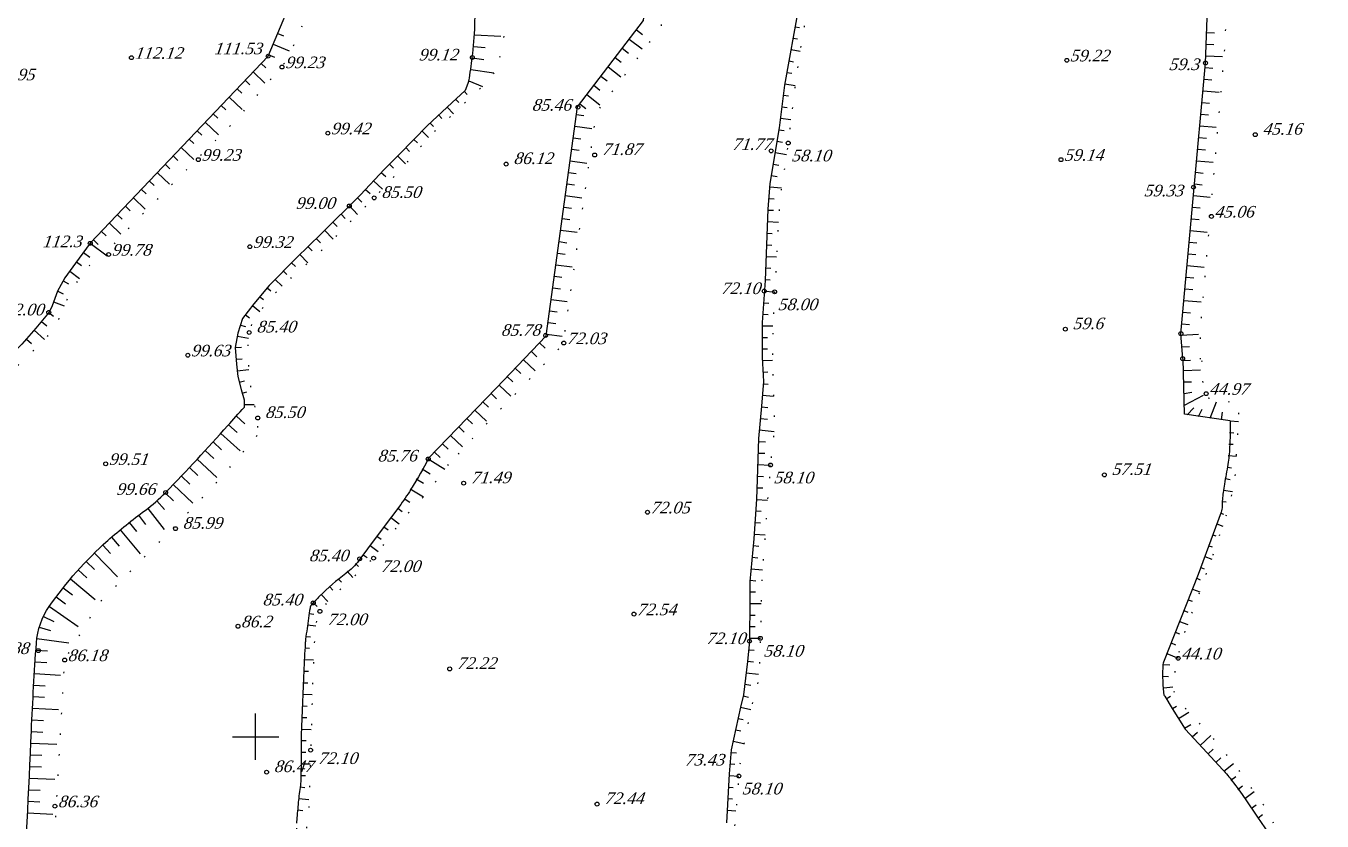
# Model space of a CAD drawing. Header units: millimetres. Extents: x 1400 to 4853, y -623 to 1865.
# Drawn here: x 2822.5 to 2923.2, y 1606.8 to 1668.5 of the extents above; entities that cross this region are included whole.
import ezdxf

# ---------------------------------------------------------------- set-up
doc = ezdxf.new("R2010")
doc.units = ezdxf.units.MM
doc.linetypes.add('ADOT1', pattern=[1.6, 0.1, -1.5])
for name, color, linetype in [('01_Горизонт_44', 7, 'Continuous'), ('01_Горизонт_58', 7, 'Continuous'), ('01_Горизонт_72', 7, 'Continuous'), ('01_Горизонт_86', 7, 'Continuous'), ('02_Горизонт_100', 7, 'Continuous'), ('02_Горизонт_112', 7, 'Continuous'), ('кресты', 7, 'Continuous')]:
    doc.layers.add(name, color=color, linetype=linetype)
doc.styles.add('universw', font='timesi.ttf', dxfattribs={"oblique": 10})

msp = doc.modelspace()

# ---------------------------------------------------------------- linework, layer by layer
at = {"layer": '01_Горизонт_44', "color": 0, "linetype": 'Continuous'}
for p, q in [((2914.2584, 1667.9941), (2914.858, 1667.9721)), ((2914.225, 1667.087), (2914.8246, 1667.0649)), ((2914.1916, 1666.1799), (2915.476, 1666.1326)), ((2914.1392, 1665.2739), (2914.7367, 1665.2195)), ((2914.0568, 1664.3699), (2914.6544, 1664.3155)), ((2913.9745, 1663.4659), (2915.2366, 1663.351)), ((2913.8099, 1661.6579), (2914.4074, 1661.6035)), ((2913.8922, 1662.5619), (2914.4897, 1662.5075)), ((2913.7276, 1660.7539), (2915.0001, 1660.638)), ((2913.6452, 1659.8498), (2914.2428, 1659.7954)), ((2913.5629, 1658.9458), (2914.1604, 1658.8914)), ((2913.4806, 1658.0418), (2914.7636, 1657.925)), ((2913.3983, 1657.1378), (2913.9958, 1657.0834)), ((2913.3159, 1656.2338), (2913.9135, 1656.1794)), ((2913.2336, 1655.3298), (2914.5272, 1655.212)), ((2913.069, 1653.5217), (2913.6665, 1653.4673)), ((2913.1513, 1654.4257), (2913.7488, 1654.3713)), ((2912.9866, 1652.6177), (2914.2907, 1652.499)), ((2912.9043, 1651.7137), (2913.5018, 1651.6593)), ((2912.822, 1650.8097), (2913.4195, 1650.7553)), ((2912.7397, 1649.9057), (2914.0543, 1649.786)), ((2912.6573, 1649.0017), (2913.2549, 1648.9472)), ((2912.575, 1648.0976), (2913.1725, 1648.0432)), ((2912.4927, 1647.1936), (2913.8178, 1647.073)), ((2912.4104, 1646.2896), (2913.0079, 1646.2352)), ((2912.2666, 1644.4814), (2913.6247, 1644.5802)), ((2912.328, 1645.3856), (2912.9256, 1645.3312)), ((2912.3324, 1643.576), (2912.9242, 1643.6191)), ((2912.4473, 1641.7607), (2913.7794, 1641.7981)), ((2912.4726, 1640.8595), (2913.0723, 1640.8764)), ((2912.4978, 1639.9583), (2913.0947, 1640.0787)), ((2912.5231, 1639.0571), (2914.0023, 1639.8221)), ((2912.7326, 1638.3199), (2913.2704, 1638.8482)), ((2913.6248, 1638.1906), (2913.9032, 1638.7565)), ((2914.5171, 1638.0613), (2915.0197, 1639.319)), ((2915.4093, 1637.932), (2915.4954, 1638.5258))]:
    msp.add_line(p, q, dxfattribs=at)
at = {"layer": '01_Горизонт_44', "linetype": 'Continuous'}
for p, q in [((2916.0851, 1637.834), (2916.719, 1637.7994)), ((2915.9378, 1635.1381), (2916.5776, 1635.1031)), ((2915.5664, 1632.4669), (2916.2643, 1632.3499)), ((2915.0491, 1629.8371), (2915.5021, 1629.6701)), ((2914.1152, 1627.3037), (2914.6486, 1627.1071)), ((2913.1528, 1624.7813), (2913.7323, 1624.551)), ((2912.1556, 1622.2722), (2912.7887, 1622.0206)), ((2911.1584, 1619.7631), (2912.0444, 1619.4109)), ((2910.9207, 1617.1186), (2911.6248, 1617.1976)), ((2912.0698, 1614.73), (2912.872, 1615.2293)), ((2913.7559, 1612.6358), (2914.5892, 1613.4082)), ((2915.5833, 1610.6488), (2916.3515, 1611.2417)), ((2917.2331, 1608.5115), (2917.9382, 1609.0557))]:
    msp.add_line(p, q, dxfattribs=at)
at = {"layer": '01_Горизонт_44', "color": 250, "linetype": 'Continuous'}
for p, q in [((2916.036, 1636.9354), (2916.3619, 1636.9176)), ((2915.9869, 1636.0367), (2916.311, 1636.019)), ((2915.864, 1634.2421), (2916.1898, 1634.1875)), ((2915.7152, 1633.3545), (2916.0776, 1633.2938)), ((2915.4665, 1631.5728), (2915.782, 1631.5424)), ((2915.3604, 1630.6815), (2915.5723, 1630.6034)), ((2914.7378, 1628.9926), (2914.9789, 1628.9037)), ((2914.4265, 1628.1482), (2914.6823, 1628.0539)), ((2913.8039, 1626.4593), (2914.0756, 1626.3591)), ((2913.4852, 1625.6176), (2913.7631, 1625.5072)), ((2912.8204, 1623.9449), (2913.1191, 1623.8262)), ((2912.488, 1623.1085), (2912.7956, 1622.9863)), ((2911.8232, 1621.4358), (2912.1487, 1621.3064)), ((2911.4908, 1620.5994), (2911.8493, 1620.457)), ((2910.8903, 1618.9128), (2911.4064, 1618.8875)), ((2910.8463, 1618.0138), (2911.2853, 1617.9923)), ((2911.1186, 1616.2581), (2911.453, 1616.4663)), ((2911.5942, 1615.494), (2911.9209, 1615.6974)), ((2912.5453, 1613.9659), (2913.0236, 1614.2635)), ((2913.1441, 1613.2958), (2913.5579, 1613.6794)), ((2914.3677, 1611.9757), (2914.7656, 1612.3445)), ((2914.9795, 1611.3156), (2915.3548, 1611.6635)), ((2916.1332, 1609.9363), (2916.5138, 1610.2301)), ((2916.6832, 1609.2239), (2917.0497, 1609.5068)), ((2917.7405, 1607.7682), (2918.1157, 1608.0232)), ((2918.2464, 1607.0238), (2918.6075, 1607.2693))]:
    msp.add_line(p, q, dxfattribs=at)
at = {"layer": '01_Горизонт_44', "color": 0, "linetype": 'ADOT1', "flags": 128}
for points in [[(2913.7756, 1642.6187), (2913.7756, 1644.8748), (2915.6818, 1666.8549), (2916.7462, 1693.4607), (2917.1086, 1703.1238)], [(2946.6962, 1633.9997), (2947.6251, 1633.5944), (2949.2001, 1633.2319), (2951.0702, 1632.9705), (2954.3679, 1632.6232), (2956.5296, 1632.4685), (2959.2516, 1632.2738), (2960.1991, 1632.1504), (2962.1779, 1631.9706), (2966.723, 1631.8436), (2969.822, 1631.741), (2974.6063, 1631.5161), (2980.3715, 1631.152), (2981.44, 1631.1649), (2982.42, 1631.1767), (2983.2227, 1631.0865), (2985.2796, 1630.7917), (2989.1788, 1630.4364), (2991.8337, 1630.2539), (2993.8961, 1630.1589), (2995.7199, 1630.075), (2998.4317, 1629.7875), (3001.5275, 1629.2646), (3002.0253, 1629.176), (3002.0935, 1628.7944), (3002.026, 1627.9409), (3001.4864, 1625.2988), (3000.3321, 1618.9727), (2998.8607, 1609.1854), (2997.889, 1603.3315), (2997.39, 1599.4843), (2997.0083, 1597.3277), (2996.7566, 1596.7109), (2996.4723, 1596.3376), (2995.8308, 1596.1428), (2994.3614, 1595.9646), (2985.0246, 1595.7288), (2976.5563, 1595.6521), (2974.1496, 1595.568), (2972.2303, 1595.3615), (2970.1979, 1594.1312), (2968.6317, 1593.0678), (2967.484, 1592.3987), (2965.5041, 1592.3702), (2962.8521, 1592.5567), (2959.3266, 1592.6687), (2956.8779, 1592.9394), (2954.0391, 1593.1019), (2949.2049, 1593.017), (2945.9632, 1593.017), (2941.3679, 1593.249), (2937.4557, 1593.7815), (2933.554, 1594.1366), (2927.2144, 1594.8205), (2925.1518, 1595.0883), (2924.7192, 1595.3241), (2924.4664, 1596.1283), (2924.0723, 1597.382), (2923.4945, 1598.8392), (2922.4772, 1600.9622), (2921.4942, 1603.0138), (2919.9623, 1605.6444), (2918.7761, 1607.8772), (2916.6222, 1610.9065), (2914.6804, 1613.3115), (2913.2813, 1614.7951), (2912.2956, 1615.8405), (2911.8936, 1616.3445), (2911.6232, 1617.1844), (2911.7099, 1617.9063), (2912.0433, 1619.4047), (2912.2595, 1620.6012), (2913.9079, 1625.0221), (2914.7643, 1627.4328), (2916.0792, 1631.4203), (2916.4666, 1633.3667), (2916.6821, 1636.7366), (2916.7348, 1638.253), (2916.8244, 1639.1556), (2914.035, 1639.652), (2913.8198, 1643.9544)]]:
    msp.add_lwpolyline(points, dxfattribs=at)
at = {"layer": '01_Горизонт_44', "color": 0, "linetype": 'Continuous', "flags": 128}
for points in [[(2912.3983, 1642.6707), (2912.2573, 1644.6087), (2914.1713, 1665.6267), (2915.0269, 1688.8902), (2915.4661, 1697.1256), (2915.7389, 1702.4561)], [(2916.0851, 1637.834), (2912.543, 1638.3473), (2912.422, 1642.662)]]:
    msp.add_lwpolyline(points, dxfattribs=at)
at = {"layer": '01_Горизонт_44', "color": 7, "flags": 128}
msp.add_lwpolyline([(2912.4684, 1642.5224), (2912.9941, 1642.5605)], dxfattribs=at)
at = {"layer": '01_Горизонт_44', "linetype": 'Continuous', "flags": 128}
msp.add_lwpolyline([(2916.0851, 1637.834, -0.01683944), (2916.0418, 1635.763, -0.02667102), (2915.9009, 1634.4622, -0.00410151), (2915.6384, 1632.9279, 0.00967433), (2915.5344, 1632.2761, 0.0369773), (2915.4639, 1631.1937, -0.09076903), (2915.3877, 1630.7554), (2914.7643, 1629.0644), (2913.6008, 1625.9085), (2911.7256, 1621.1901), (2910.9001, 1619.1131, 0.08253108), (2910.8559, 1618.9091, 0.01618984), (2910.8384, 1617.8521, 0.02398087), (2910.9123, 1616.6948, 0.1117069), (2910.9949, 1616.4569), (2911.5841, 1615.5102), (2912.5909, 1613.8927), (2913.959, 1612.4166), (2915.5121, 1610.741, -0.0225243), (2916.2509, 1609.8682, -0.01510806), (2917.251, 1608.4883), (2918.211, 1607.0759), (2919.3482, 1605.4027, -0.02174736)], format="xyb", dxfattribs=at)
at = {"layer": '01_Горизонт_44', "color": 7, "linetype": 'Continuous'}
for centre in [(2914.1713, 1665.6267), (2918.0323, 1660.0617), (2913.2335, 1655.9889), (2914.627, 1653.7151), (2912.2573, 1644.6087), (2912.3983, 1642.6707), (2914.2199, 1639.9512), (2912.0433, 1619.4047)]:
    msp.add_circle(centre, 0.15, dxfattribs=at)
at = {"layer": '01_Горизонт_58', "color": 250, "linetype": 'Continuous'}
for p, q in [((2882.2912, 1668.4416), (2882.6291, 1668.3804)), ((2882.1308, 1667.556), (2882.4733, 1667.494)), ((2881.8101, 1665.7848), (2882.1667, 1665.7203)), ((2881.6498, 1664.8992), (2882.0266, 1664.831)), ((2881.3691, 1663.1218), (2881.7692, 1663.0703)), ((2881.2542, 1662.2292), (2881.6588, 1662.1771)), ((2880.8726, 1659.5567), (2881.3113, 1659.4844)), ((2881.0191, 1660.4447), (2881.4363, 1660.3759)), ((2880.5797, 1657.7807), (2881.0293, 1657.7066)), ((2880.4333, 1656.8927), (2880.8883, 1656.8177)), ((2880.2341, 1655.1051), (2880.664, 1655.0699)), ((2880.1638, 1654.2079), (2880.6027, 1654.1904)), ((2880.0557, 1651.5101), (2880.4712, 1651.4935)), ((2880.0918, 1652.4094), (2880.5132, 1652.3925)), ((2879.9837, 1649.7115), (2880.3871, 1649.6954)), ((2879.9477, 1648.8123), (2880.3451, 1648.7963)), ((2879.823, 1647.0166), (2880.2341, 1646.9876)), ((2879.7595, 1646.1189), (2880.1783, 1646.0893)), ((2879.7227, 1644.3205), (2880.1358, 1644.3232)), ((2879.7286, 1643.4205), (2880.1332, 1643.4231)), ((2879.7845, 1641.6217), (2880.164, 1641.6389)), ((2879.8037, 1640.7229), (2880.1911, 1640.695)), ((2879.6733, 1638.9276), (2880.1584, 1638.879)), ((2879.5836, 1638.0321), (2880.128, 1637.9775)), ((2879.4196, 1636.2401), (2879.9857, 1636.2231)), ((2879.3927, 1635.3405), (2879.9217, 1635.3246)), ((2879.3387, 1633.5413), (2879.8181, 1633.5269)), ((2879.3117, 1632.6417), (2879.7663, 1632.6281)), ((2879.2216, 1630.8443), (2879.6496, 1630.8147)), ((2879.1595, 1629.9464), (2879.5861, 1629.9169)), ((2879.0247, 1628.1516), (2879.4533, 1628.1134)), ((2878.9449, 1627.2551), (2879.381, 1627.2163)), ((2878.7853, 1625.4622), (2879.2363, 1625.4221)), ((2878.7685, 1624.5626), (2879.2074, 1624.5577)), ((2878.7528, 1622.7627), (2879.1919, 1622.7594)), ((2878.7462, 1621.8627), (2879.1816, 1621.8595)), ((2878.6773, 1620.0655), (2879.1125, 1620.026)), ((2878.5961, 1619.1691), (2879.0552, 1619.1275)), ((2878.3794, 1617.3822), (2878.8537, 1617.3245)), ((2878.2602, 1616.4907), (2878.6567, 1616.3923)), ((2877.8491, 1614.7385), (2878.2546, 1614.6491)), ((2877.6553, 1613.8596), (2878.07, 1613.7681)), ((2877.2965, 1612.0976), (2877.7275, 1612.0651)), ((2877.2288, 1611.2001), (2877.6071, 1611.1716)), ((2877.1102, 1609.4041), (2877.4721, 1609.3827)), ((2877.057, 1608.5057), (2877.4074, 1608.4849))]:
    msp.add_line(p, q, dxfattribs=at)
at = {"layer": '01_Горизонт_58', "linetype": 'Continuous'}
for p, q in [((2881.9705, 1666.6704), (2882.6645, 1666.5448)), ((2881.4894, 1664.0136), (2882.2836, 1663.8698)), ((2881.1393, 1661.3366), (2881.9602, 1661.2309)), ((2880.7262, 1658.6687), (2881.6145, 1658.5222)), ((2880.3077, 1656.0021), (2881.219, 1655.9274)), ((2880.1278, 1653.3087), (2880.9869, 1653.2742)), ((2880.0197, 1650.6108), (2880.8386, 1650.578)), ((2879.8865, 1647.9144), (2880.6932, 1647.8573)), ((2879.7168, 1645.2204), (2880.5598, 1645.226)), ((2879.7437, 1642.5207), (2880.5273, 1642.5563)), ((2879.7392, 1639.8252), (2880.6105, 1639.7626)), ((2879.4938, 1637.1366), (2880.6435, 1637.0214)), ((2879.3657, 1634.4409), (2880.3741, 1634.4106)), ((2879.2837, 1631.7421), (2880.1423, 1631.6828)), ((2879.0974, 1629.0486), (2879.9479, 1628.9898)), ((2878.8651, 1626.3587), (2879.7522, 1626.2797)), ((2878.7595, 1623.6626), (2879.6386, 1623.6561)), ((2878.7395, 1620.9627), (2879.5837, 1620.9564)), ((2878.4881, 1618.2756), (2879.4505, 1618.1586)), ((2878.0433, 1615.6173), (2878.831, 1615.4216)), ((2877.4615, 1612.9807), (2878.3095, 1612.7937)), ((2877.1634, 1610.3025), (2877.9103, 1610.2583)), ((2877.0037, 1607.6073), (2877.6816, 1607.5671))]:
    msp.add_line(p, q, dxfattribs=at)
at = {"layer": '01_Горизонт_58', "color": 0, "linetype": 'ADOT1', "flags": 128}
msp.add_lwpolyline([(2904.3448, 1678.8515), (2903.2948, 1678.1876), (2900.6837, 1677.1115), (2897.8572, 1676.2237), (2894.2882, 1675.2225), (2890.7502, 1674.2299), (2888.3676, 1673.572), (2886.5178, 1673.0613), (2884.7851, 1672.6273), (2883.9719, 1672.4236), (2883.6796, 1672.3092), (2883.5327, 1671.6351), (2882.5617, 1665.942), (2882.15, 1662.8749), (2881.75, 1659.4113), (2881.1012, 1655.1549), (2880.9527, 1652.7117), (2880.7318, 1648.5803), (2880.5619, 1645.4024), (2880.5233, 1642.229), (2880.5903, 1640.3358), (2880.6594, 1638.3822), (2880.6871, 1637.4092), (2880.4513, 1635.3143), (2880.1483, 1631.7652), (2879.8299, 1627.3565), (2879.6488, 1624.848), (2879.6251, 1622.0719), (2879.5663, 1620.4854), (2879.5073, 1618.8954), (2879.4019, 1617.5285), (2878.888, 1615.7088), (2878.3605, 1613.0504), (2877.9881, 1611.1739), (2877.7553, 1608.4348), (2877.5585, 1606.119), (2877.4485, 1603.925), (2877.546, 1603.1778), (2878.0227, 1601.781), (2878.3071, 1600.6704), (2878.3643, 1599.8328), (2878.4427, 1598.6838), (2878.3896, 1596.6857), (2878.3413, 1594.8692), (2878.3518, 1593.1058), (2878.2807, 1592.5082), (2878.2037, 1591.8615), (2878.1721, 1590.9909), (2878.0007, 1589.3674), (2877.816, 1587.9367), (2877.5823, 1586.4269), (2877.3281, 1585.3123), (2876.9912, 1584.4012), (2876.5281, 1583.5696), (2875.5563, 1582.3655), (2874.0823, 1581.2033), (2873.3066, 1580.5245), (2872.9397, 1579.5309), (2872.7221, 1578.0435), (2872.5003, 1576.211), (2872.226, 1573.4618), (2872.0128, 1571.6366), (2871.7793, 1569.6083), (2871.5164, 1567.5171), (2871.307, 1564.8781), (2871.0651, 1562.8244), (2870.8984, 1561.4183), (2870.7764, 1560.8187), (2870.7396, 1559.7836), (2870.7081, 1558.3985), (2870.6202, 1557.5955), (2870.7172, 1557.1271), (2871.1296, 1556.6973), (2871.9816, 1556.4946), (2874.0373, 1556.2986), (2877.8841, 1555.8034), (2880.1512, 1555.5539), (2882.4652, 1555.2994), (2884.2758, 1555.1528), (2886.2148, 1555.2745), (2887.5915, 1555.2735), (2889.5363, 1555.3685), (2893.071, 1554.2582)], dxfattribs=at)
at = {"layer": '01_Горизонт_58', "linetype": 'Continuous', "flags": 128}
msp.add_lwpolyline([(2882.5843, 1670.0608), (2881.4703, 1663.9079), (2881.0439, 1660.5954), (2880.3288, 1656.2593), (2880.1669, 1654.286), (2879.9446, 1648.7354), (2879.7151, 1645.49), (2879.733, 1642.7565), (2879.8169, 1640.9073), (2879.678, 1638.9745), (2879.4263, 1636.4635), (2879.3309, 1633.2802), (2879.2856, 1631.7687), (2879.0726, 1628.6893), (2878.7775, 1625.3741), (2878.7616, 1623.9337), (2878.7378, 1620.7334), (2878.5941, 1619.1473), (2878.2813, 1616.5756), (2878.04, 1615.604), (2877.3119, 1612.3022), (2877.1715, 1610.4393), (2876.9452, 1606.6188)], dxfattribs=at)
at = {"layer": '01_Горизонт_58', "color": 7, "linetype": 'Continuous'}
for centre in [(2903.3965, 1665.8389), (2881.75, 1659.4113), (2902.9427, 1658.1225), (2880.6932, 1647.8573), (2903.2783, 1644.9567), (2880.3741, 1634.4106), (2906.3113, 1633.6437), (2879.5837, 1620.9564), (2877.9103, 1610.2583)]:
    msp.add_circle(centre, 0.15, dxfattribs=at)
at = {"layer": '01_Горизонт_72', "color": 0, "linetype": 'Continuous'}
for p, q in [((2869.9521, 1668.2021), (2870.4282, 1667.8369)), ((2868.8506, 1666.7659), (2869.3267, 1666.4008)), ((2869.4014, 1667.484), (2870.3919, 1666.7243)), ((2868.2998, 1666.0479), (2868.7759, 1665.6827)), ((2867.1983, 1664.6117), (2867.6744, 1664.2466)), ((2867.7491, 1665.3298), (2868.7556, 1664.5578)), ((2866.6475, 1663.8937), (2867.1236, 1663.5285)), ((2866.0968, 1663.1756), (2867.1194, 1662.3913)), ((2865.2836, 1661.6194), (2865.8781, 1661.5386)), ((2865.546, 1662.4575), (2866.0221, 1662.0924)), ((2865.1618, 1660.7226), (2866.4916, 1660.5419)), ((2865.0399, 1659.8259), (2865.6344, 1659.7451)), ((2864.9181, 1658.9292), (2865.5126, 1658.8484)), ((2864.7962, 1658.0325), (2866.1087, 1657.8541)), ((2864.6744, 1657.1357), (2865.2689, 1657.0549)), ((2864.5525, 1656.239), (2865.1471, 1656.1582)), ((2864.4307, 1655.3423), (2865.7258, 1655.1663)), ((2864.187, 1653.5488), (2864.7815, 1653.468)), ((2864.3088, 1654.4455), (2864.9034, 1654.3648)), ((2864.0651, 1652.6521), (2865.3428, 1652.4785)), ((2863.9433, 1651.7554), (2864.5378, 1651.6746)), ((2863.8214, 1650.8586), (2864.416, 1650.7779)), ((2863.6996, 1649.9619), (2864.9599, 1649.7907)), ((2863.5777, 1649.0652), (2864.1723, 1648.9844)), ((2863.4559, 1648.1685), (2864.0504, 1648.0877)), ((2863.334, 1647.2717), (2864.577, 1647.1028)), ((2863.0904, 1645.4783), (2863.6849, 1645.3975)), ((2863.2122, 1646.375), (2863.8067, 1646.2942)), ((2862.9685, 1644.5815), (2864.194, 1644.415)), ((2862.4208, 1643.8903), (2862.8541, 1643.4752)), ((2861.1688, 1642.5832), (2862.0759, 1641.7143)), ((2861.7948, 1643.2367), (2862.2281, 1642.8217)), ((2860.5428, 1641.9297), (2860.9761, 1641.5147)), ((2859.2908, 1640.6227), (2860.1902, 1639.7611)), ((2859.9168, 1641.2762), (2860.35, 1640.8612)), ((2858.6632, 1639.9707), (2859.0949, 1639.554)), ((2857.4062, 1638.6685), (2858.3005, 1637.8051)), ((2858.0347, 1639.3196), (2858.4664, 1638.9029)), ((2856.7777, 1638.0174), (2857.2093, 1637.6007)), ((2855.5206, 1636.7152), (2856.4355, 1635.832)), ((2856.1491, 1637.3663), (2856.5808, 1636.9496)), ((2854.2636, 1635.4129), (2854.6953, 1634.9962)), ((2854.8921, 1636.064), (2855.3238, 1635.6473))]:
    msp.add_line(p, q, dxfattribs=at)
at = {"layer": '01_Горизонт_72', "linetype": 'Continuous'}
for p, q in [((2853.7813, 1634.8797), (2855.0762, 1634.093)), ((2852.3794, 1632.5721), (2853.4159, 1631.9425)), ((2850.876, 1630.3331), (2851.5298, 1629.8445)), ((2849.2596, 1628.1704), (2849.9026, 1627.6899)), ((2847.4711, 1626.1637), (2847.9254, 1625.6663)), ((2845.4774, 1624.343), (2845.9719, 1623.8015)), ((2844.4059, 1621.9951), (2845.0516, 1621.9141)), ((2844.1621, 1619.308), (2844.8659, 1619.2728)), ((2844.0417, 1616.6108), (2844.7709, 1616.5826)), ((2843.9375, 1613.9128), (2844.6908, 1613.8837)), ((2843.9023, 1611.2132), (2844.6081, 1611.208)), ((2843.7159, 1608.5231), (2844.5163, 1608.4345))]:
    msp.add_line(p, q, dxfattribs=at)
at = {"layer": '01_Горизонт_72', "color": 250, "linetype": 'Continuous'}
for p, q in [((2853.314, 1634.1105), (2853.9265, 1633.7384)), ((2852.8467, 1633.3413), (2853.4243, 1632.9904)), ((2851.9122, 1631.8029), (2852.3503, 1631.5368)), ((2851.4148, 1631.054), (2851.7597, 1630.7962)), ((2850.3372, 1629.6122), (2850.6553, 1629.3745)), ((2849.7984, 1628.8913), (2850.1133, 1628.656)), ((2848.7208, 1627.4495), (2849.028, 1627.2199)), ((2848.1357, 1626.7706), (2848.3586, 1626.5265)), ((2846.8065, 1625.5568), (2847.0379, 1625.3034)), ((2846.142, 1624.9499), (2846.3776, 1624.6919)), ((2844.858, 1623.6909), (2845.1521, 1623.4212)), ((2844.5371, 1622.8852), (2844.8935, 1622.8213)), ((2844.2939, 1621.1021), (2844.6291, 1621.0601)), ((2844.2071, 1620.2069), (2844.5549, 1620.1895)), ((2844.1172, 1618.4092), (2844.4732, 1618.3913)), ((2844.0764, 1617.5101), (2844.437, 1617.4962)), ((2844.007, 1615.7114), (2844.3756, 1615.6972)), ((2843.9722, 1614.8121), (2844.3449, 1614.7977)), ((2843.9156, 1613.0131), (2844.2899, 1613.0104)), ((2843.909, 1612.1132), (2844.2725, 1612.1105)), ((2843.8956, 1610.3132), (2844.2378, 1610.3107)), ((2843.8149, 1609.4176), (2844.1814, 1609.3771)), ((2843.6339, 1607.6269), (2844.0499, 1607.5929))]:
    msp.add_line(p, q, dxfattribs=at)
at = {"layer": '01_Горизонт_72', "color": 0, "linetype": 'ADOT1', "flags": 128}
for points in [[(2873.2249, 1681.3425), (2872.4928, 1673.7193), (2871.8687, 1668.4527), (2866.8153, 1661.7501), (2864.2377, 1643.7508), (2857.7825, 1637.0702), (2855.3372, 1634.4462)], [(2855.3372, 1634.4462), (2853.7559, 1632.3065), (2851.9202, 1630.3409), (2850.6206, 1628.6883), (2849.5336, 1627.1767), (2848.4172, 1626.1281), (2847.1809, 1624.967), (2846.0729, 1623.9264), (2845.3636, 1623.0496), (2845.095, 1622.3594), (2844.9176, 1620.5396), (2844.8103, 1617.913), (2844.6779, 1613.4486), (2844.5658, 1609.8504), (2844.4949, 1607.8231), (2844.3114, 1606.1497), (2844.1548, 1604.7215), (2844.1577, 1602.5232), (2843.9993, 1600.0484), (2843.7782, 1596.4095), (2843.6523, 1594.3368), (2843.3703, 1589.3377), (2843.3277, 1587.8811), (2843.2773, 1586.1542), (2843.2687, 1585.1734), (2843.1291, 1584.0366), (2842.9914, 1581.8459), (2842.8013, 1580.0228), (2842.5627, 1577.8692), (2842.226, 1575.9102), (2842.1255, 1574.8991), (2841.9633, 1572.7313), (2841.7237, 1569.4003), (2841.6042, 1566.869), (2841.5577, 1565.8849), (2841.3413, 1563.1451), (2841.0968, 1559.3457), (2840.9164, 1555.0686), (2840.742, 1551.3151), (2840.2258, 1544.2709), (2839.7315, 1539.9038), (2839.5283, 1537.6703), (2839.4644, 1536.1479), (2839.3148, 1535.0081), (2839.2064, 1534.1815), (2839.1791, 1533.1182), (2839.1971, 1531.3987), (2839.3212, 1530.1908), (2839.5026, 1529.5322), (2840.1616, 1529.1695), (2842.8389, 1528.695), (2845.9296, 1528.0968), (2848.1217, 1527.4754), (2850.4626, 1526.7289), (2852.0799, 1526.2287), (2853.7601, 1525.3032), (2856.2173, 1523.5061), (2858.2963, 1521.5756), (2859.8081, 1519.8429), (2860.8113, 1518.4366), (2861.5495, 1517.4963), (2863.1122, 1515.6672), (2863.8152, 1515.1093), (2864.658, 1514.7922), (2866.1408, 1514.3169), (2867.3137, 1513.9839), (2869.5365, 1513.4401), (2871.7666, 1513.0316), (2873.7449, 1512.7003), (2875.4615, 1512.3159), (2877.1421, 1512.0268), (2878.6047, 1511.9334), (2879.9364, 1511.965), (2881.0167, 1512.3042), (2883.0385, 1513.2203), (2886.3709, 1514.9307), (2887.0431, 1515.1744), (2887.7347, 1515.2427), (2888.612, 1515.1501), (2889.4795, 1515.0083), (2892.5479, 1514.3888), (2894.322, 1514.1292), (2895.3654, 1514.0972), (2897.6709, 1515.685), (2900.6893, 1517.9633), (2902.1587, 1519.251), (2902.9389, 1519.9349), (2903.5103, 1520.2816), (2903.9857, 1520.2924), (2904.4233, 1520.179), (2904.6502, 1519.6877), (2904.9041, 1518.6781), (2905.389, 1517.0965), (2905.5165, 1516.7054)]]:
    msp.add_lwpolyline(points, dxfattribs=at)
at = {"layer": '01_Горизонт_72', "color": 0, "linetype": 'Continuous', "flags": 128}
msp.add_lwpolyline([(2853.775, 1634.88), (2853.7766, 1634.9084), (2859.059, 1640.3807), (2862.9496, 1644.4422), (2865.3655, 1662.2223), (2870.4999, 1668.9162), (2871.8187, 1680.6625)], dxfattribs=at)
at = {"layer": '01_Горизонт_72', "linetype": 'Continuous', "flags": 128}
for points in [[(2853.7813, 1634.8797, -0.0151274), (2852.5343, 1632.6797, -0.02398005), (2851.6413, 1631.3571), (2850.1972, 1629.4249), (2849.0581, 1627.9007), (2848.3807, 1626.9944, -0.07201208), (2847.3814, 1625.9955, 0.03754067), (2845.3451, 1624.2222, 0.00931637), (2844.6896, 1623.5334, 0.09273628), (2844.6387, 1623.4516, 0.04870634), (2844.5944, 1623.2948, 0.01015474), (2844.4724, 1622.5245, 0.00300402), (2844.2568, 1620.8861, 0.01451194), (2844.224, 1620.5455, 0.00419967), (2844.1611, 1619.4693, 0.00284628), (2844.0907, 1617.8801), (2843.9693, 1614.7358), (2843.9187, 1613.4249), (2843.9044, 1611.5029), (2843.8943, 1610.1354, -0.03714366), (2843.846, 1609.5446, 0.01649644), (2843.6825, 1608.2216, 0.00208312), (2843.5652, 1606.8562, 0.01171767), (2843.551, 1606.613, 0.00085982)], [(2843.5376, 1606.2058, 0.00021061), (2843.4862, 1604.5434, 0.0006928)]]:
    msp.add_lwpolyline(points, format="xyb", dxfattribs=at)
at = {"layer": '01_Горизонт_72', "color": 7, "linetype": 'Continuous'}
for centre in [(2865.4093, 1662.1947), (2866.7113, 1658.4837), (2880.4204, 1658.8016), (2879.8865, 1647.9144), (2862.8983, 1644.4737), (2864.3086, 1643.8816), (2853.7813, 1634.8797), (2856.5323, 1632.9987), (2870.8148, 1630.7422), (2849.5336, 1627.1767), (2848.4509, 1627.1269), (2844.8457, 1623.7021), (2845.3636, 1623.0496), (2869.7618, 1622.8362), (2878.7378, 1620.7334), (2855.4463, 1618.5777), (2844.6411, 1612.2679), (2866.8973, 1608.0837)]:
    msp.add_circle(centre, 0.15, dxfattribs=at)
at = {"layer": '01_Горизонт_86', "color": 0, "linetype": 'Continuous'}
for p, q in [((2857.3712, 1667.8216), (2859.4164, 1667.7)), ((2857.3016, 1666.9205), (2858.1976, 1666.8354)), ((2857.2004, 1666.0224), (2858.0929, 1665.9065)), ((2857.0783, 1665.1269), (2858.8747, 1664.8705)), ((2838.2709, 1637.5408), (2838.9419, 1636.941)), ((2838.8737, 1638.2143), (2839.5439, 1637.6136)), ((2837.6673, 1636.8681), (2839.165, 1635.5175)), ((2836.4501, 1635.5318), (2837.1123, 1634.9224)), ((2837.0604, 1636.1984), (2837.7257, 1635.5924)), ((2835.8364, 1634.8682), (2837.3677, 1633.4451)), ((2834.5992, 1633.5504), (2835.2522, 1632.9311)), ((2835.2195, 1634.2078), (2835.8756, 1633.5918)), ((2833.9756, 1632.8962), (2835.4913, 1631.4443)), ((2832.6949, 1631.6214), (2833.2919, 1630.9479)), ((2833.3487, 1632.2451), (2833.9933, 1631.617)), ((2831.2718, 1630.5081), (2831.814, 1629.7897)), ((2831.9972, 1631.0471), (2833.2521, 1629.4038)), ((2829.8556, 1629.3851), (2831.4063, 1627.5225)), ((2830.557, 1629.955), (2831.1162, 1629.2498)), ((2829.168, 1628.7986), (2829.7602, 1628.1208)), ((2827.841, 1627.5715), (2829.6455, 1625.7356)), ((2828.4952, 1628.195), (2829.1061, 1627.534)), ((2827.2063, 1626.9281), (2827.8566, 1626.306)), ((2825.9976, 1625.5844), (2827.9089, 1623.9687)), ((2826.5916, 1626.2655), (2827.2608, 1625.6637)), ((2825.4249, 1624.8853), (2826.1297, 1624.3257)), ((2824.3452, 1623.4359), (2826.591, 1621.8679)), ((2824.8739, 1624.1689), (2825.5956, 1623.6312)), ((2823.8878, 1622.6575), (2824.6978, 1622.2652)), ((2823.5607, 1621.816), (2824.4229, 1621.5581)), ((2823.3721, 1620.9331), (2825.8615, 1620.6071)), ((2823.299, 1620.0324), (2824.1969, 1619.9709)), ((2823.2389, 1619.1306), (2824.137, 1619.0724)), ((2823.1286, 1617.3264), (2824.0271, 1617.2747)), ((2823.1821, 1618.2286), (2825.2173, 1618.1041)), ((2823.0783, 1616.424), (2823.977, 1616.3756)), ((2823.0314, 1615.5214), (2825.0657, 1615.4193)), ((2822.9877, 1614.6186), (2823.8868, 1614.5768)), ((2822.9474, 1613.7157), (2823.8465, 1613.6769)), ((2822.908, 1612.8128), (2824.9163, 1612.7243)), ((2822.8678, 1611.9099), (2823.7669, 1611.8695)), ((2822.8269, 1611.007), (2823.7259, 1610.9658)), ((2822.7427, 1609.2013), (2823.6417, 1609.1587)), ((2822.7852, 1610.1041), (2824.766, 1610.0118)), ((2822.6995, 1608.2985), (2823.5985, 1608.2551)), ((2822.6556, 1607.3958), (2824.615, 1607.2995))]:
    msp.add_line(p, q, dxfattribs=at)
at = {"layer": '01_Горизонт_86', "linetype": 'Continuous'}
for p, q in [((2856.9449, 1664.233), (2857.9876, 1663.7976)), ((2855.2498, 1662.1954), (2855.7349, 1661.6787)), ((2853.2966, 1660.3318), (2853.7988, 1659.8332)), ((2851.3944, 1658.4156), (2852.0174, 1657.7971)), ((2849.5248, 1656.4683), (2850.2199, 1655.8278)), ((2847.6505, 1654.526), (2848.2951, 1653.8687)), ((2845.7227, 1652.6357), (2846.3918, 1651.9532)), ((2843.7948, 1650.7453), (2844.4221, 1650.1056)), ((2841.8959, 1648.826), (2842.4305, 1648.2994)), ((2840.1311, 1646.7852), (2840.7016, 1646.338)), ((2838.9532, 1644.4125), (2839.8255, 1644.2489)), ((2838.935, 1641.7339), (2839.8316, 1641.8172)), ((2839.4775, 1639.1038), (2840.2534, 1639.1031))]:
    msp.add_line(p, q, dxfattribs=at)
at = {"layer": '01_Горизонт_86', "color": 250, "linetype": 'Continuous'}
for p, q in [((2855.906, 1662.8115), (2856.1483, 1662.5534)), ((2856.5621, 1663.4275), (2856.8041, 1663.1697)), ((2854.5937, 1661.5794), (2854.8365, 1661.3208)), ((2853.9375, 1660.9634), (2854.1806, 1660.7046)), ((2852.6625, 1659.6931), (2852.9351, 1659.4225)), ((2852.0285, 1659.0544), (2852.3224, 1658.7625)), ((2850.7603, 1657.7769), (2851.0891, 1657.4505)), ((2850.1347, 1657.1302), (2850.4875, 1656.805)), ((2848.9149, 1655.8065), (2849.2572, 1655.4911)), ((2848.2931, 1655.1561), (2848.6121, 1654.8308)), ((2847.0079, 1653.8959), (2847.3334, 1653.5639)), ((2846.3653, 1653.2658), (2846.6953, 1652.9292)), ((2845.08, 1652.0056), (2845.4155, 1651.6635)), ((2844.4374, 1651.3755), (2844.7699, 1651.0364)), ((2843.1591, 1650.1083), (2843.456, 1649.8159)), ((2842.5275, 1649.4671), (2842.8056, 1649.1932)), ((2840.7026, 1647.4804), (2840.9794, 1647.2503)), ((2841.2779, 1648.1725), (2841.5629, 1647.9356)), ((2839.5759, 1646.0769), (2839.8911, 1645.8298)), ((2839.1919, 1645.2792), (2839.5829, 1645.1595)), ((2838.7888, 1643.5279), (2839.28, 1643.5658)), ((2838.858, 1642.6306), (2839.3236, 1642.6664)), ((2839.0906, 1640.8507), (2839.4985, 1640.9594)), ((2839.3283, 1639.9827), (2839.6753, 1640.0827))]:
    msp.add_line(p, q, dxfattribs=at)
at = {"layer": '01_Горизонт_86', "color": 0, "linetype": 'Continuous'}
for points in [[(2856.9449, 1664.233, 0.00641115), (2857.2043, 1666.0527, 0.04911948), (2857.3579, 1671.0708, -0.0932351), (2857.6722, 1673.7137, -0.03847745), (2858.1132, 1674.8139, -0.02390088), (2859.0371, 1676.4816, -0.05471811), (2859.7114, 1677.3449, -0.03674778), (2860.9303, 1678.4247)], [(2820.9455, 1569.4775, -0.00174445), (2820.9853, 1571.2017, -0.00143069), (2821.3114, 1582.2906, -0.00491398), (2821.4473, 1585.5177, -0.00134428), (2821.5594, 1587.5689, 0.00022871), (2822.2453, 1599.6237, 0.00331513), (2822.9502, 1613.7812, -0.00688163), (2823.3384, 1620.5991, -0.13542588), (2824.3377, 1623.4252, -0.05843117), (2828.8814, 1628.5456, -0.02459023), (2831.7769, 1630.8827, 0.04307995), (2833.3813, 1632.2787, 0.00983956), (2838.2061, 1637.4683, -0.00068122), (2839.4773, 1638.8869, -0.00750132)]]:
    msp.add_lwpolyline(points, format="xyb", dxfattribs=at)
at = {"layer": '01_Горизонт_86', "color": 0, "linetype": 'ADOT1', "flags": 128}
for points in [[(2864.6917, 1675.5909), (2861.9672, 1672.69), (2860.136, 1670.1462), (2859.0721, 1664.831)], [(2858.8747, 1664.8705), (2858.381, 1664.1675), (2857.1778, 1663.0359), (2855.8371, 1661.7748), (2853.9173, 1659.9697), (2852.5688, 1658.416), (2850.8972, 1656.5397), (2849.5778, 1655.1529), (2847.6241, 1653.1969), (2846.3519, 1651.9129), (2845.2295, 1650.808), (2844.2348, 1649.9427), (2843.3644, 1649.1855), (2842.2871, 1648.1634), (2841.5625, 1647.3966), (2840.5135, 1646.1067), (2840.0677, 1645.3462), (2839.8715, 1644.7045), (2839.7695, 1643.6928), (2839.7908, 1642.6277), (2839.8369, 1641.7117), (2839.9813, 1640.3739), (2840.1904, 1639.3971), (2840.3427, 1638.6859), (2840.5364, 1638.062), (2840.4859, 1636.7066)], [(2840.4859, 1636.7066), (2836.9815, 1632.6416), (2832.8009, 1628.3441), (2828.1551, 1623.6219), (2825.5118, 1619.2998), (2824.7108, 1605.133), (2823.6704, 1582.9153), (2823.0195, 1569.431)]]:
    msp.add_lwpolyline(points, dxfattribs=at)
at = {"layer": '01_Горизонт_86', "linetype": 'Continuous', "flags": 128}
msp.add_lwpolyline([(2856.9449, 1664.233), (2856.6384, 1663.4991), (2855.603, 1662.527), (2853.7337, 1660.7721), (2851.5123, 1658.5345), (2850.3472, 1657.3608), (2848.5268, 1655.3853), (2845.4533, 1652.3715), (2843.555, 1650.5102), (2841.4169, 1648.3397), (2840.2384, 1646.922), (2839.3465, 1645.7844), (2838.9955, 1644.6379), (2838.7884, 1643.5337), (2838.8888, 1642.2306), (2838.9777, 1641.2742), (2839.2447, 1640.2728), (2839.4778, 1639.4643), (2839.4773, 1638.8869)], dxfattribs=at)
at = {"layer": '01_Горизонт_86', "color": 7, "linetype": 'Continuous'}
for centre in [(2857.2043, 1666.0527), (2859.8353, 1657.7787), (2847.6505, 1654.526), (2849.5778, 1655.1529), (2839.8715, 1644.7045), (2840.5364, 1638.062), (2833.3813, 1632.2787), (2834.1433, 1629.4677), (2839.0006, 1621.8903), (2823.4903, 1619.9997), (2825.5319, 1619.2681), (2841.2233, 1610.5647), (2824.775, 1607.9234)]:
    msp.add_circle(centre, 0.15, dxfattribs=at)
at = {"layer": '02_Горизонт_100', "linetype": 'Continuous'}
for p, q in [((2842.0869, 1667.9244), (2842.5314, 1667.7377)), ((2841.7383, 1667.0941), (2842.9769, 1666.574)), ((2840.8028, 1665.5893), (2841.1638, 1665.2458)), ((2841.3896, 1666.2638), (2841.8342, 1666.0772)), ((2840.1821, 1664.9368), (2841.0973, 1664.0662)), ((2838.9408, 1663.6319), (2839.3018, 1663.2885)), ((2839.5614, 1664.2844), (2839.9225, 1663.9409)), ((2838.3201, 1662.9795), (2839.3296, 1662.0192)), ((2837.0788, 1661.6746), (2837.4398, 1661.3311)), ((2837.6994, 1662.327), (2838.0605, 1661.9836)), ((2836.4581, 1661.0221), (2837.4767, 1660.0532)), ((2835.2168, 1659.7172), (2835.5778, 1659.3738)), ((2835.8375, 1660.3697), (2836.1985, 1660.0262)), ((2834.5961, 1659.0648), (2835.5785, 1658.1302)), ((2833.3548, 1657.7599), (2833.7158, 1657.4164)), ((2833.9755, 1658.4123), (2834.3365, 1658.0689)), ((2832.7341, 1657.1074), (2833.6804, 1656.2073)), ((2831.4928, 1655.8025), (2831.8539, 1655.4591)), ((2832.1135, 1656.455), (2832.4745, 1656.1115)), ((2830.8721, 1655.1501), (2831.7822, 1654.2844)), ((2829.6308, 1653.8452), (2829.9919, 1653.5017)), ((2830.2515, 1654.4976), (2830.6125, 1654.1542)), ((2828.3895, 1652.5403), (2828.7505, 1652.1968)), ((2829.0102, 1653.1927), (2829.9013, 1652.345)), ((2827.5223, 1651.6287), (2828.8311, 1650.6662)), ((2827.7688, 1651.8878), (2828.1299, 1651.5444)), ((2825.9226, 1649.4536), (2826.6815, 1648.8955)), ((2824.6721, 1647.0761), (2825.4889, 1646.7665)), ((2823.1526, 1644.8713), (2823.965, 1644.1614))]:
    msp.add_line(p, q, dxfattribs=at)
at = {"layer": '02_Горизонт_100', "color": 250, "linetype": 'Continuous'}
for p, q in [((2826.9891, 1650.9036), (2827.4777, 1650.5443)), ((2826.4559, 1650.1786), (2826.8454, 1649.8921)), ((2825.4217, 1648.708), (2825.8297, 1648.4863)), ((2824.9919, 1647.9173), (2825.4087, 1647.6907)), ((2823.7278, 1645.5634), (2824.1516, 1645.2169)), ((2824.2975, 1646.2602), (2824.659, 1645.9646)), ((2822.5604, 1644.1936), (2822.949, 1643.854))]:
    msp.add_line(p, q, dxfattribs=at)
at = {"layer": '02_Горизонт_100', "linetype": 'Continuous', "flags": 128}
for points in [[(2827.4837, 1651.4837), (2827.5223, 1651.6287), (2841.3463, 1666.1607), (2846.2706, 1677.8878)], [(2827.5223, 1651.6287), (2826.379, 1650.0741), (2825.5555, 1648.9544), (2824.9889, 1647.9119), (2824.5519, 1646.7588), (2824.322, 1646.2902), (2823.2988, 1645.0387), (2822.2088, 1643.7912), (2820.4385, 1642.0114), (2818.592, 1640.1787), (2816.9116, 1638.5234), (2814.4346, 1635.9322), (2811.9899, 1633.3001), (2810.1538, 1631.2655), (2809.0161, 1630.0165), (2808.6158, 1629.3793), (2808.4431, 1628.9074), (2808.3222, 1628.0211), (2808.2229, 1626.7406), (2807.0023, 1623.8247)]]:
    msp.add_lwpolyline(points, dxfattribs=at)
at = {"layer": '02_Горизонт_100', "color": 0, "linetype": 'ADOT1', "flags": 128}
for points in [[(2848.3159, 1676.9838), (2846.8212, 1675.0973), (2842.8486, 1665.9005), (2838.8314, 1661.198), (2830.6895, 1652.9838), (2829.0325, 1651.2215), (2828.8957, 1650.7021)], [(2828.8957, 1650.7021), (2827.4721, 1649.91), (2826.3315, 1648.4463), (2825.5992, 1647.0248), (2824.7824, 1645.1108), (2823.7403, 1643.9004), (2821.4318, 1641.6871), (2819.2126, 1639.5593), (2817.578, 1637.7297), (2815.7327, 1635.89), (2813.6299, 1633.6278), (2811.5599, 1631.5119), (2810.0549, 1629.8311), (2809.5907, 1629.0367), (2809.3014, 1628.1478), (2809.0973, 1627.0539), (2809.0132, 1625.8859), (2808.7386, 1623.7452)]]:
    msp.add_lwpolyline(points, dxfattribs=at)
at = {"layer": '02_Горизонт_100', "color": 7, "linetype": 'Continuous'}
for centre in [(2841.3463, 1666.1607), (2842.4198, 1665.3124), (2845.9812, 1660.1745), (2835.9165, 1658.1241), (2827.5223, 1651.6287), (2839.9199, 1651.3605), (2828.9461, 1650.7538), (2824.2975, 1646.2602), (2835.106, 1642.9345), (2828.7213, 1634.4997)]:
    msp.add_circle(centre, 0.15, dxfattribs=at)
at = {"layer": '02_Горизонт_112', "color": 7, "linetype": 'Continuous'}
msp.add_circle((2830.722, 1666.0374), 0.15, dxfattribs=at)
at = {"layer": 'кресты', "color": 3, "linetype": 'Continuous'}
for p, q in [((2840.3623, 1611.5067), (2840.3623, 1615.1067)), ((2840.3623, 1611.5067), (2840.3623, 1615.1067)), ((2838.5623, 1613.3067), (2842.1623, 1613.3067)), ((2838.5623, 1613.3067), (2842.1623, 1613.3067))]:
    msp.add_line(p, q, dxfattribs=at)

# ---------------------------------------------------------------- texts
at = {"layer": '01_Горизонт_44', "color": 7, "linetype": 'Continuous', "style": 'universw', "oblique": 10}
for s, p in [('59.3', (2911.3349, 1665.0771)), ('45.16', (2918.6323, 1660.0617)), ('59.33', (2909.4035, 1655.2715)), ('45.06', (2914.8955, 1653.6284)), ('44.97', (2914.4884, 1639.8646)), ('44.10', (2912.3118, 1619.318))]:
    msp.add_text(s, height=0.9, dxfattribs=at).set_placement(p)
at = {"layer": '01_Горизонт_58', "color": 7, "linetype": 'Continuous', "style": 'universw', "oblique": 10}
for s, p in [('59.22', (2903.6651, 1665.7522)), ('58.10', (2882.0228, 1657.9882)), ('59.14', (2903.2112, 1658.0359)), ('58.00', (2880.966, 1646.4342)), ('59.6', (2903.8783, 1644.9567)), ('57.51', (2906.9113, 1633.6437)), ('58.10', (2880.647, 1632.9875)), ('58.10', (2879.8566, 1619.5333)), ('58.10', (2878.1831, 1608.8352))]:
    msp.add_text(s, height=0.9, dxfattribs=at).set_placement(p)
at = {"layer": '01_Горизонт_72', "color": 7, "linetype": 'Continuous', "style": 'universw', "oblique": 10}
for s, p in [('85.46', (2861.8604, 1661.9222)), ('71.77', (2877.4325, 1658.8763)), ('71.87', (2867.3113, 1658.4837)), ('72.10', (2876.5524, 1647.6827)), ('85.78', (2859.4626, 1644.4436)), ('72.03', (2864.5772, 1643.7949)), ('85.76', (2849.8762, 1634.6864)), ('71.49', (2857.1323, 1632.9987)), ('72.05', (2871.0833, 1630.6555)), ('85.40', (2844.5458, 1626.9336)), ('72.00', (2850.1354, 1626.1027)), ('85.40', (2840.9405, 1623.5088)), ('72.54', (2870.0303, 1622.7495)), ('72.00', (2845.9654, 1621.9756)), ('72.10', (2875.4036, 1620.5016)), ('72.22', (2856.0463, 1618.5777)), ('72.10', (2845.2429, 1611.1939)), ('73.43', (2873.7562, 1611.0783)), ('72.44', (2867.4973, 1608.0837))]:
    msp.add_text(s, height=0.9, dxfattribs=at).set_placement(p)
at = {"layer": '01_Горизонт_86', "color": 7, "linetype": 'Continuous', "style": 'universw', "oblique": 10}
for s, p in [('99.12', (2853.0545, 1665.8259)), ('86.12', (2860.4353, 1657.7787)), ('85.50', (2850.1778, 1655.1529)), ('99.00', (2843.5007, 1654.2993)), ('85.40', (2840.4715, 1644.7045)), ('85.50', (2841.1364, 1638.062)), ('99.66', (2829.5579, 1632.0952)), ('85.99', (2834.7433, 1629.4677)), ('86.2', (2839.2691, 1621.8036)), ('99.88', (2819.708, 1619.7307)), ('86.18', (2825.8004, 1619.1814)), ('86.47', (2841.8233, 1610.5647)), ('86.36', (2825.0435, 1607.8367))]:
    msp.add_text(s, height=0.9, dxfattribs=at).set_placement(p)
at = {"layer": '02_Горизонт_100', "color": 7, "linetype": 'Continuous', "style": 'universw', "oblique": 10}
for s, p in [('111.53', (2837.1602, 1666.3051)), ('99.23', (2842.6883, 1665.2258)), ('99.42', (2846.2497, 1660.0878)), ('99.23', (2836.185, 1658.0374)), ('112.3', (2823.8336, 1651.325)), ('99.78', (2829.2146, 1650.6671)), ('99.32', (2840.1884, 1651.2738)), ('112.00', (2820.1971, 1646.0315)), ('99.63', (2835.3745, 1642.8478)), ('99.51', (2828.9899, 1634.4131))]:
    msp.add_text(s, height=0.9, dxfattribs=at).set_placement(p)
at = {"layer": '02_Горизонт_112', "color": 7, "linetype": 'Continuous', "style": 'universw', "oblique": 10}
for s, p in [('112.12', (2830.9906, 1665.9507)), ('111.95', (2819.4864, 1664.2818))]:
    msp.add_text(s, height=0.9, dxfattribs=at).set_placement(p)

doc.saveas('drawing.dxf')
